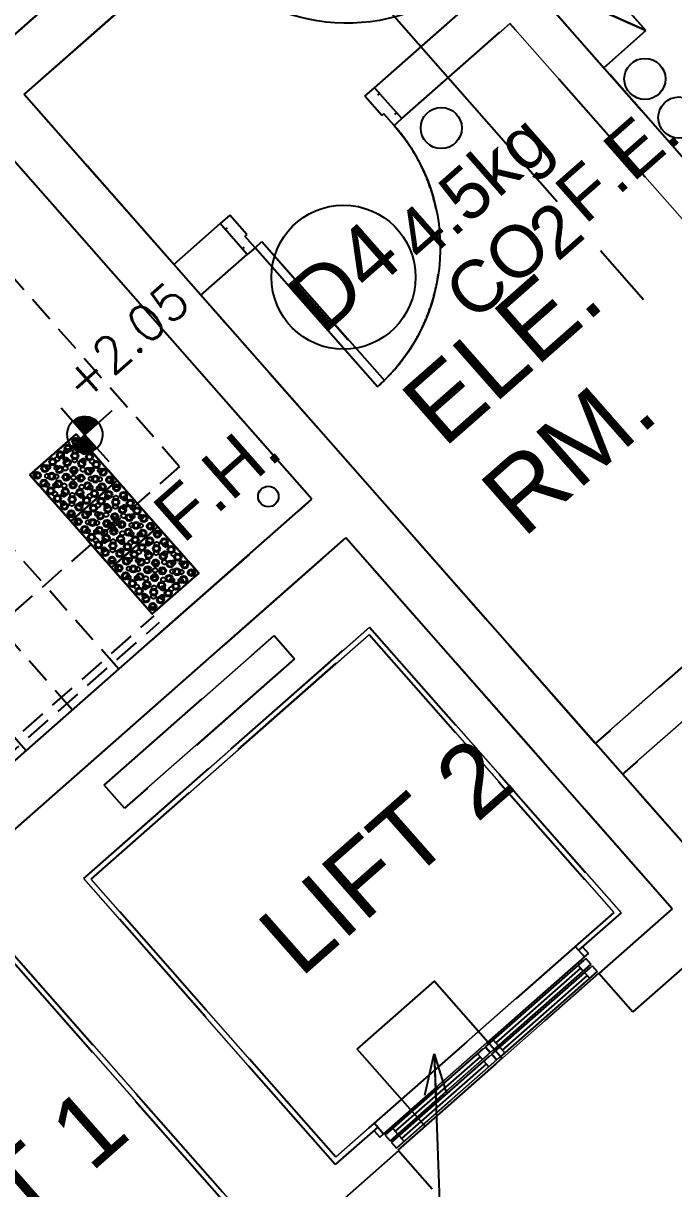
# Model space of a CAD drawing. Header units: millimetres. Extents: x 833946797 to 834440930, y 817746008 to 818399503.
# Drawn here: x 834328128 to 834331288, y 818005238 to 818010900 of the extents above; entities that cross this region are included whole.
import ezdxf

# ---------------------------------------------------------------- set-up
doc = ezdxf.new("R2010")
doc.units = ezdxf.units.MM
doc.header["$LTSCALE"] = 100
for name, pattern in [('Grid Line', [22.224999999999994, 12.7, -3.174999999999999, 3.174999999999999, -3.174999999999999]), ('Hidden', [9.524999999999999, 6.35, -3.175]), ('HIDDENX2', [19.049999999999997, 12.7, -6.35])]:
    doc.linetypes.add(name, pattern=pattern)
for name, color, linetype in [('+C-160', 160, 'Hidden'), ('000-Tactile-l', 8, 'Continuous'), ('3B50A-DLN-ARC-DWG-1002-P00-LB02$0$DLN660', 1, 'Continuous'), ('A-COLS', 3, 'Continuous'), ('DLN020__', 6, 'Continuous'), ('DLN0401_', 7, 'Continuous'), ('DLN0403__Room Name', 7, 'Continuous'), ('DLN060__', 7, 'Continuous'), ('DLN240__', 1, 'Continuous'), ('DLN325__', 7, 'Continuous'), ('DLN580__', 4, 'Continuous'), ('DLN660', 1, 'Continuous'), ('DLN810__', 1, 'Continuous'), ('FITDOOR', 7, 'Continuous'), ('LEVEL', 7, 'Continuous')]:
    doc.layers.add(name, color=color, linetype=linetype)
doc.layers.add('000-helpline', color=30, linetype='Continuous', lineweight=30, plot=False)
for name, color, linetype, lineweight in [('A-DOOR', 6, 'Continuous', 9), ('A-EQPM', 6, 'Continuous', 9), ('A-GENM', 6, 'Continuous', 9), ('A-WALL', 7, 'Continuous', 9)]:
    doc.layers.add(name, color=color, linetype=linetype, lineweight=lineweight)
doc.styles.add('romans', font='romans.shx')
doc.styles.get("Standard").update_dxf_attribs({"font": 'swiss.ttf'})
doc.styles.add('Swis721tBT', font='swissl.ttf')
doc.dimstyles.new('INTDIM350', dxfattribs={"dimtxt": 350, "dimasz": 200, "dimexe": 100, "dimexo": 150, "dimgap": 100, "dimtad": 1, "dimdec": 0, "dimzin": 9, "dimdsep": 46, "dimtxsty": 'Swis721tBT', "dimblk": 'OPEN30', "dimcen": -125, "dimclrd": 256, "dimclre": 256, "dimclrt": 2, "dimaunit": 1, "dimadec": 1, "dimazin": 0, "dimtfac": 0.4444444444444444, "dimtdec": 0, "dimtix": 1, "dimtmove": 2, "dimatfit": 3, "dimldrblk": 'OPEN30', "dimfxl": 0, "dimtolj": 1, "dimlwd": -1, "dimlwe": -1, "dimarcsym": 0})

# ---------------------------------------------------------------- blocks, each defined once
blk = doc.blocks.new('DR1CD')
at = {"layer": 'FITDOOR'}
for p, q in [((0, 1), (45, 1)), ((0, 1), (0, 0)), ((45, 0), (45, 1)), ((0, 0), (45, 0))]:
    blk.add_line(p, q, dxfattribs=at)
blk = doc.blocks.new('DR1CM')
at = {"layer": 'FITDOOR', "color": 6}
blk.add_arc((0, 0), 1, 0, 90, dxfattribs=at)
blk = doc.blocks.new('DLN-Single Door - Opening 2 - 950 x2138 _WH_-1922936-Car Park_B2_F')
at = {"layer": 'A-WALL', "lineweight": 25}
for p, q in [((-500.0000000002328, -99.99999989528442), (-499.9999999995343, 100.0000000001164)), ((499.9999999997672, -99.99999996821862), (500.0000000162981, 100.0000000337022))]:
    blk.add_line(p, q, dxfattribs=at)
at = {"layer": 'FITDOOR'}
for p, q in [((-437.4999999995343, 100.0000000022119), (-499.9999999995343, 100.0000000001164)), ((-499.9999999983702, 62.50000000011642), (-499.9999999995343, 100.0000000001164)), ((-487.9999999983702, 62.50000000040745), (-499.9999999983702, 62.50000000011642)), ((-437.4999999969732, -24.99999999796273), (-437.4999999995343, 100.0000000022119)), ((437.5000000004657, 100.0000000314903), (500.0000000006985, 100.0000000335276)), ((437.5000000030268, -24.99999996868428), (437.5000000004657, 100.0000000314903)), ((488.0000000018626, 62.50000003312016), (500.0000000018626, 62.50000003346941)), ((500.0000000018626, 62.50000003346941), (500.0000000006985, 100.0000000335276)), ((-449.999999995809, -99.99999999976717), (-449.9999999969732, -24.99999999842839)), ((-437.4999999969732, -24.99999999796273), (-449.9999999969732, -24.99999999842839)), ((437.5000000030268, -24.99999996868428), (450.0000000030268, -24.99999996821862)), ((450.000000004191, -99.9999999696156), (450.0000000030268, -24.99999996821862)), ((-499.9999999960419, -100.000000001397), (-499.999999997206, -62.50000000145519)), ((-487.999999997206, -62.50000000098953), (-499.999999997206, -62.50000000145519)), ((-449.999999995809, -99.99999999976717), (-499.9999999960419, -100.000000001397)), ((450.000000004191, -99.9999999696156), (500.000000004191, -99.99999996798579)), ((488.0000000030268, -62.49999996850966), (500.0000000030268, -62.49999996798579)), ((500.000000004191, -99.99999996798579), (500.0000000030268, -62.49999996798579))]:
    blk.add_line(p, q, dxfattribs=at)
at = {"layer": 'DLN325__', "extrusion": (0, 0, -1), "yscale": 899.9999999999994, "zscale": -0.9999999999999993, "rotation": 179.9999999980843}
blk.add_blockref('DR1CD', (449.9999999951106, -100.0000000000582), dxfattribs=at)
at = {"layer": 'DLN325__', "extrusion": (0, 0, -1), "xscale": 899.9999999999986, "yscale": 899.9999999999986, "zscale": -899.9999999999986, "rotation": 179.9999999980843}
blk.add_blockref('DR1CM', (449.9999999951106, -100.0000000000582), dxfattribs=at)
blk = doc.blocks.new('DR1CD-flat-25')
at = {"layer": 'FITDOOR'}
for p, q in [((-900.0000004768372, -1.192092895507812e-07), (-900.0000004768372, 45)), ((-4.76837158203125e-07, 44.99999988079071), (-900.0000004768372, 45)), ((-4.76837158203125e-07, -1.192092895507812e-07), (-4.76837158203125e-07, 44.99999988079071)), ((-900.0000004768372, -1.192092895507812e-07), (-4.76837158203125e-07, -1.192092895507812e-07))]:
    blk.add_line(p, q, dxfattribs=at)
blk = doc.blocks.new('DR1CM-flat-23')
at = {"layer": 'FITDOOR', "color": 6}
blk.add_arc((-4.76837158203125e-07, -1.192092895507812e-07), 899.9999999999987, 90, 180, dxfattribs=at)
blk = doc.blocks.new('DLN-Single Door - Opening 2 - 950 x2138 _WH_-1922936-Car Park_B2_F-flat-23')
at = {"layer": 'A-WALL', "lineweight": 25}
for p, q in [((-100.0000007152557, 499.9999997615814), (99.99999928474426, 499.9999997615814)), ((-100.0000007152557, -500.0000003576279), (99.99999928474426, -500.0000002384186))]:
    blk.add_line(p, q, dxfattribs=at)
at = {"layer": 'FITDOOR'}
for p, q in [((-100.0000007152557, 449.9999997615814), (-100.0000007152557, 499.9999997615814)), ((-100.0000007152557, 499.9999997615814), (-62.50000071525574, 499.9999997615814)), ((-62.50000071525574, 487.9999997615814), (-62.50000071525574, 499.9999997615814)), ((62.49999928474426, 499.9999996423721), (99.99999928474426, 499.9999997615814)), ((62.49999928474426, 487.9999997615814), (62.49999928474426, 499.9999996423721)), ((99.99999928474426, 437.4999997615814), (99.99999928474426, 499.9999997615814)), ((-100.0000007152557, 449.9999997615814), (-25.00000071525574, 449.9999998807907)), ((-25.00000071525574, 437.4999997615814), (-25.00000071525574, 449.9999998807907)), ((-25.00000071525574, 437.4999997615814), (99.99999928474426, 437.4999997615814)), ((-100.0000007152557, -450.0000002384186), (-25.00000071525574, -450.0000002384186)), ((-100.0000007152557, -450.0000002384186), (-100.0000007152557, -500.0000002384186)), ((-25.00000071525574, -437.5000002384186), (99.99999928474426, -437.5000002384186)), ((-25.00000071525574, -437.5000002384186), (-25.00000071525574, -450.0000002384186)), ((99.99999928474426, -437.5000002384186), (99.99999928474426, -500.0000002384186)), ((-100.0000007152557, -500.0000002384186), (-62.50000071525574, -500.0000002384186)), ((-62.50000071525574, -488.0000002384186), (-62.50000071525574, -500.0000002384186)), ((62.49999928474426, -488.0000002384186), (62.49999928474426, -500.0000002384186)), ((62.49999928474426, -500.0000002384186), (99.99999928474426, -500.0000002384186))]:
    blk.add_line(p, q, dxfattribs=at)
at = {"layer": 'A-WALL'}
for name in ['DR1CM-flat-23', 'DR1CD-flat-25']:
    blk.add_blockref(name, (-100.0000002384186, -450.0000001192093), dxfattribs=at)
blk = doc.blocks.new('DLN-Single Door - Opening 5 -  950 x 2025 _WH_-1665005-Car Park_B2_F-flat-23')
at = {"layer": 'A-WALL'}
blk.add_blockref('DLN-Single Door - Opening 2 - 950 x2138 _WH_-1922936-Car Park_B2_F-flat-23', (2.384185791015625e-07, 5.00000011920929), dxfattribs=at)
blk = doc.blocks.new('FSHR-V02')
for p, q in [((0, 0), (600, -272.727272726479)), ((0, 0), (600, 0)), ((0, -272.727272726479), (0, 0)), ((600, 0), (600, -272.727272726479)), ((600, -272.727272726479), (0, -272.727272726479))]:
    blk.add_line(p, q)
blk = doc.blocks.new('*X5')
at = {"color": 0}
for p, q in [((45955.88296590155, 42700), (46155.82083605308, 42700)), ((45956.13663634944, 42693.75), (46155.82083605308, 42693.75)), ((45956.58659627086, 42687.5), (46155.82083605308, 42687.5)), ((45957.23417992554, 42681.25), (46155.82083605308, 42681.25)), ((45958.08132891748, 42675), (46155.82083605308, 42675)), ((45959.13062182577, 42668.75), (46155.82083605308, 42668.75)), ((45960.38531455532, 42662.5), (46155.82083605308, 42662.5)), ((45961.84939291411, 42656.25), (46155.82083605308, 42656.25)), ((45963.52763949186, 42650), (46155.82083605308, 42650)), ((45965.42571759076, 42643.75), (46155.82083605308, 42643.75)), ((45967.55027588873, 42637.5), (46155.82083605308, 42637.5)), ((45969.90907871936, 42631.25), (46155.82083605308, 42631.25)), ((45972.51116853599, 42625), (46155.82083605308, 42625)), ((45975.3670694097, 42618.75), (46155.82083605308, 42618.75)), ((45978.48904368043, 42612.5), (46155.82083605308, 42612.5)), ((45981.89141854007, 42606.25), (46155.82083605308, 42606.25)), ((45985.59100621493, 42600), (46155.82083605308, 42600)), ((45989.60765168721, 42593.75), (46155.82083605308, 42593.75)), ((45993.96495773042, 42587.5), (46155.82083605308, 42587.5)), ((45998.69126201334, 42581.25), (46155.82083605308, 42581.25)), ((46003.82098168398, 42575), (46155.82083605308, 42575)), ((46009.39650945896, 42568.75), (46155.82083605308, 42568.75)), ((46015.47096569654, 42562.5), (46155.82083605308, 42562.5)), ((46022.11233295992, 42556.25), (46155.82083605308, 42556.25)), ((46029.4099326874, 42550), (46155.82083605308, 42550)), ((46037.48510949494, 42543.75), (46155.82083605308, 42543.75)), ((46046.51005492607, 42537.5), (46155.82083605308, 42537.5)), ((46056.74397416842, 42531.25), (46155.82083605308, 42531.25)), ((46068.61144864996, 42525), (46155.82083605308, 42525)), ((46082.90578313846, 42518.75), (46155.82083605308, 42518.75)), ((46101.51054575652, 42512.5), (46155.82083605308, 42512.5)), ((46133.36008534408, 42506.25), (46155.82083605308, 42506.25))]:
    blk.add_line(p, q, dxfattribs=at)
blk = doc.blocks.new('*X4')
at = {"color": 0}
for p, q in [((46155.82083605308, 42900), (46200.19499327346, 42900)), ((46155.82083605308, 42893.75), (46221.90936394812, 42893.75)), ((46155.82083605308, 42887.5), (46237.60222886274, 42887.5)), ((46155.82083605308, 42881.25), (46250.32254979523, 42881.25)), ((46155.82083605308, 42875), (46261.15281880532, 42875)), ((46155.82083605308, 42868.75), (46270.62917321041, 42868.75)), ((46155.82083605308, 42862.5), (46279.06432258031, 42862.5)), ((46155.82083605308, 42856.25), (46286.65980066876, 42856.25)), ((46155.82083605308, 42850), (46293.55459136389, 42850)), ((46155.82083605308, 42843.75), (46299.84935768103, 42843.75)), ((46155.82083605308, 42837.5), (46305.6197603913, 42837.5)), ((46155.82083605308, 42831.25), (46310.92433512129, 42831.25)), ((46155.82083605308, 42825), (46315.8094235008, 42825)), ((46155.82083605308, 42818.75), (46320.31240362975, 42818.75)), ((46155.82083605308, 42812.5), (46324.46388658926, 42812.5)), ((46155.82083605308, 42806.25), (46328.28925688629, 42806.25)), ((46155.82083605308, 42800), (46331.80978137356, 42800)), ((46155.82083605308, 42793.75), (46335.04342549239, 42793.75)), ((46155.82083605308, 42787.5), (46338.0054656343, 42787.5)), ((46155.82083605308, 42781.25), (46340.70895613168, 42781.25)), ((46155.82083605308, 42775), (46343.16509039923, 42775)), ((46155.82083605308, 42768.75), (46345.38348355208, 42768.75)), ((46155.82083605308, 42762.5), (46347.37239573649, 42762.5)), ((46155.82083605308, 42756.25), (46349.13890998229, 42756.25)), ((46155.82083605308, 42750), (46350.68907460933, 42750)), ((46155.82083605308, 42743.75), (46352.02801759425, 42743.75)), ((46155.82083605308, 42737.5), (46353.16003838917, 42737.5)), ((46155.82083605308, 42731.25), (46354.08868132608, 42731.25)), ((46155.82083605308, 42725), (46354.81679369925, 42725)), ((46155.82083605308, 42718.75), (46355.34657085896, 42718.75)), ((46155.82083605308, 42712.5), (46355.67959002734, 42712.5)), ((46155.82083605308, 42706.25), (46355.81683408978, 42706.25))]:
    blk.add_line(p, q, dxfattribs=at)
blk = doc.blocks.new('ELFIN')
at = {"layer": 'LEVEL'}
for p, q in [((0, 0.5), (0, 0)), ((0, 0), (-0.5, 0)), ((0, 0), (0, -0.5)), ((0.5, 0), (0, 0))]:
    blk.add_line(p, q, dxfattribs=at)
for start, end in [(90, 180), (0, 90), (180, 270), (270, 0)]:
    blk.add_arc((0, 0), 0.25, start, end, dxfattribs=at)
at = {"layer": 'LEVEL', "xscale": 0.00125, "yscale": 0.00125, "zscale": 0.00125}
for name in ['*X4', '*X5']:
    blk.add_blockref(name, (-57.69477604507119, -53.38123098095821), dxfattribs=at)
at = {"layer": 'LEVEL', "style": 'romans'}
blk.add_attdef('ELFIN', (0.2542374787153676, 0.3469263632723596), '', height=0.5, dxfattribs=at)
blk = doc.blocks.new('A$C456E18C3')
at = {"layer": 'A-EQPM'}
for p, q in [((11.78940916061401, -649.999990940094, -0.002433354754069278), (11.7894150018692, 650.000009059906, -0.002433354754069278)), ((58.78940939903259, -649.9999914169312, -0.002433354754069278), (58.78941476345062, 650.000009059906, -0.002433354754069278)), ((30.2894127368927, 51.00000524520874, -0.07028772469116411), (30.28941452503204, 600.000009059906, -0.002433354754069278)), ((77.28941297531128, 51.00000476837158, -0.07028772469116411), (77.2894150018692, 600.0000085830688, -0.002433354754069278))]:
    blk.add_line(p, q, dxfattribs=at)
at = {"layer": 'A-GENM'}
for p, q in [((148.7894151210785, 650.0000083446503, -0.002433354754069278), (148.7894169092178, 925.0000047683716, -0.07028772469116411)), ((148.7894169092178, 925.0000047683716, -0.07028772469116411), (1998.789417266846, 924.999995470047, -0.07028772469116411)), ((1998.789417266846, 924.999995470047, -0.07028772469116411), (1998.789407730103, -925.000004529953, -0.07028772469116411)), ((173.7894077301025, -899.999995470047, -0.07028772469116411), (173.7894172668457, 900.0000047683716, -0.07028772469116411)), ((173.7894172668457, 900.0000047683716, -0.07028772469116411), (1973.789417266846, 899.9999957084656, -0.07028772469116411)), ((1973.789417266846, 899.9999957084656, -0.07028772469116411), (1973.78940820694, -900.0000042915344, -0.07028772469116411)), ((1998.789416313171, 749.999995470047, -0.07028772469116411), (1998.789408445358, -750.000004529953, -0.07028772469116411)), ((48.78941524028778, 650.000009059906, -0.002433354754069278), (11.7894150018692, 650.000009059906, -0.002433354754069278)), ((48.78941524028778, 650.000009059906, -0.002433354754069278), (48.78941202163696, 1.00000524520874, -0.07028772469116411)), ((95.78941476345062, 650.000009059906, -0.002433354754069278), (58.78941476345062, 650.000009059906, -0.002433354754069278)), ((95.78941452503204, 650.0000085830688, -0.002433354754069278), (95.78941142559052, 1.00000524520874, -0.07028772469116411)), ((105.7894150018692, 675.0000083446503, -0.002433354754069278), (105.7894146442413, 650.0000088214874, -0.002433354754069278)), ((173.7894154787064, 650.0000081062317, -0.002433354754069278), (105.7894146442413, 650.0000088214874, -0.002433354754069278)), ((105.7894093990326, -649.9999914169312, -0.002433354754069278), (105.7894101142883, 650.0000085830688, -0.002433354754069278)), ((148.7894153594971, 675.0000083446503, -0.002433354754069278), (105.7894150018692, 675.0000083446503, -0.002433354754069278)), ((48.78941476345062, 600.000009059906, -0.002433354754069278), (11.78941476345062, 600.000009059906, -0.002433354754069278)), ((95.78941524028778, 600.0000085830688, -0.002433354754069278), (58.78941535949707, 600.000009059906, -0.002433354754069278)), ((48.78941249847412, 51.00000524520874, -0.07028772469116411), (11.7894127368927, 51.00000524520874, -0.07028772469116411)), ((48.78941202163696, 1.00000524520874, -0.07028772469116411), (11.78941226005554, 1.000005483627319, -0.07028772469116411)), ((95.78941261768341, 51.00000476837158, -0.07028772469116411), (58.7894127368927, 51.00000524520874, -0.07028772469116411)), ((95.78941142559052, 1.00000524520874, -0.07028772469116411), (58.78941226005554, 1.00000524520874, -0.07028772469116411)), ((48.78941226005554, -0.9999949932098389, -0.07028772469116411), (11.78941226005554, -0.9999945163726807, -0.07028772469116411)), ((48.78941178321838, -50.99999475479126, -0.07028772469116411), (11.78941178321838, -50.9999942779541, -0.07028772469116411)), ((30.28941011428833, -599.999990940094, -0.002433354754069278), (30.28941071033478, -50.99999475479126, -0.07028772469116411)), ((48.78941226005554, -0.9999949932098389, -0.07028772469116411), (48.78940963745117, -649.999990940094, -0.002433354754069278)), ((95.78941226005554, -0.9999947547912598, -0.07028772469116411), (58.78941226005554, -0.9999947547912598, -0.07028772469116411)), ((95.78941178321838, -50.99999523162842, -0.07028772469116411), (58.78941178321838, -50.99999475479126, -0.07028772469116411)), ((77.28941059112549, -599.999990940094, -0.002433354754069278), (77.28941106796265, -50.99999523162842, -0.07028772469116411)), ((95.78941226005554, -0.9999947547912598, -0.07028772469116411), (95.78940904140472, -649.9999911785126, -0.002433354754069278)), ((48.78941011428833, -599.999990940094, -0.002433354754069278), (11.78940987586975, -599.9999907016754, -0.002433354754069278)), ((95.78940987586975, -599.9999911785126, -0.002433354754069278), (58.78940975666046, -599.9999911785126, -0.002433354754069278)), ((48.78940963745117, -649.999990940094, -0.002433354754069278), (11.78940916061401, -649.999990940094, -0.002433354754069278)), ((95.78940916061401, -649.999990940094, -0.002433354754069278), (58.78940963745117, -649.999990940094, -0.002433354754069278)), ((173.7894096374512, -649.9999916553497, -0.002433354754069278), (105.7894093990326, -649.9999911785126, -0.002433354754069278)), ((105.7894093990326, -649.9999911785126, -0.002433354754069278), (105.7894096374512, -674.9999914169312, -0.002433354754069278)), ((148.7894095182419, -674.9999916553497, -0.002433354754069278), (105.7894096374512, -674.9999914169312, -0.002433354754069278)), ((148.7894077301025, -924.9999952316284, -0.07028772469116411), (148.7894093990326, -649.9999916553497, -0.002433354754069278)), ((1973.78940820694, -900.0000042915344, -0.07028772469116411), (173.7894077301025, -899.999995470047, -0.07028772469116411)), ((1998.789407730103, -925.000004529953, -0.07028772469116411), (148.7894077301025, -924.9999952316284, -0.07028772469116411))]:
    blk.add_line(p, q, dxfattribs=at)
blk.add_lwpolyline([(2124.394705057144, 550), (2274.394704818726, 549.9999997615814), (2274.394704818726, -550.0000002384186), (2124.394705176353, -550)], close=True, dxfattribs=at)
at = {"layer": 'A-WALL', "color": 1}
blk.add_line((-5.960464477539062e-07, 650.0000035762787, -0.002433354754069278), (4.76837158203125e-07, -649.9999961853027, -0.002433354754069278), dxfattribs=at)
blk = doc.blocks.new('3B50A-DLN-ARC-DWG-1002-P00-LB02$0$DLN_Parking - Parking - 2500 x 5000 _WL_-V2-Car Park_B2_F')
at = {"layer": '3B50A-DLN-ARC-DWG-1002-P00-LB02$0$DLN660'}
for p, q in [((2500, 0), (0, 0)), ((0, 0), (0, -5000)), ((2500.000000000001, -5000.000000000002), (2500, 0)), ((0, -5000), (2500.000000000001, -5000.000000000002))]:
    blk.add_line(p, q, dxfattribs=at)
blk = doc.blocks.new('_Open30')
at = {"color": 0, "linetype": 'ByBlock', "lineweight": -2}
for p, q in [((-1, 0.26794919), (0, 0)), ((0, 0), (-1, -0.26794919)), ((0, 0), (-1, 0))]:
    blk.add_line(p, q, dxfattribs=at)
blk = doc.blocks.new('hazard warning tactile')
at = {"layer": '000-helpline', "ltscale": 0.015}
blk.add_lwpolyline([(-3.576278686523438e-07, -3.576278686523438e-07), (225.2042717933655, 198.199484705925), (423.4037568569183, -27.00478756427765), (198.1994845867157, -225.2042725086212)], close=True, dxfattribs=at)
at = {"layer": '000-Tactile-l', "ltscale": 0.015}
for centre, radius in [((222.9538729190826, 162.9158382415771), 17.5), ((222.9538729190826, 162.9158382415771), 12.5), ((147.8857822418213, 96.84934318065643), 17.5), ((185.419827580452, 129.8825906515121), 17.5), ((185.419827580452, 129.8825906515121), 12.5), ((255.9871203899384, 125.3817927837372), 17.5), ((255.9871203899384, 125.3817927837372), 12.5), ((110.3517367839813, 63.81609570980072), 17.5), ((110.3517367839813, 63.81609570980072), 12.5), ((147.8857822418213, 96.84934318065643), 12.5), ((180.9190295934677, 59.31529796123505), 17.5), ((180.9190295934677, 59.31529796123505), 12.5), ((218.4530750513077, 92.34854531288147), 17.5), ((218.4530750513077, 92.34854531288147), 12.5), ((251.4863225221634, 54.81449997425079), 17.5), ((251.4863225221634, 54.81449997425079), 12.5), ((289.0203678607941, 87.8477474451065), 17.5), ((289.0203678607941, 87.8477474451065), 12.5), ((322.0536153316498, 50.31370210647583), 17.5), ((322.0536153316498, 50.31370210647583), 12.5), ((35.28364610671997, -2.250399112701416), 17.5), ((35.28364610671997, -2.250399112701416), 12.5), ((72.81769144535065, 30.78284823894501), 17.5), ((72.81769144535065, 30.78284823894501), 12.5), ((105.8509389162064, -6.751197099685669), 17.5), ((105.8509389162064, -6.751197099685669), 12.5), ((143.3849843740463, 26.28205037117004), 17.5), ((143.3849843740463, 26.28205037117004), 12.5), ((176.418231844902, -11.25199496746063), 17.5), ((176.418231844902, -11.25199496746063), 12.5), ((213.9522770643234, 21.78125250339508), 17.5), ((213.9522770643234, 21.78125250339508), 12.5), ((246.9855246543884, -15.75279295444489), 17.5), ((284.5195699930191, 17.28045451641083), 17.5), ((284.5195699930191, 17.28045451641083), 12.5), ((355.0868628025055, 12.77965676784515), 17.5), ((355.0868628025055, 12.77965676784515), 12.5), ((68.31689357757568, -39.78444457054138), 17.5), ((68.31689357757568, -39.78444457054138), 12.5), ((138.8841863870621, -44.28524243831635), 17.5), ((138.8841863870621, -44.28524243831635), 12.5), ((209.4514793157578, -48.78604030609131), 17.5), ((209.4514793157578, -48.78604030609131), 12.5), ((246.9855246543884, -15.75279295444489), 12.5), ((280.0187721252441, -53.28683817386627), 17.5), ((280.0187721252441, -53.28683817386627), 12.5), ((317.5528174638748, -20.25359070301056), 17.5), ((317.5528174638748, -20.25359070301056), 12.5), ((350.5860649347305, -57.78763616085052), 17.5), ((350.5860649347305, -57.78763616085052), 12.5), ((388.1201102733612, -24.75438868999481), 17.5), ((388.1201102733612, -24.75438868999481), 12.5), ((101.3501411676407, -77.31849002838135), 17.5), ((101.3501411676407, -77.31849002838135), 12.5), ((134.3833885192871, -114.8525352478027), 17.5), ((134.3833885192871, -114.8525352478027), 12.5), ((171.9174338579178, -81.81928777694702), 17.5), ((171.9174338579178, -81.81928777694702), 12.5), ((204.9506814479828, -119.353333234787), 17.5), ((204.9506814479828, -119.353333234787), 12.5), ((242.4847266674042, -86.32008576393127), 17.5), ((242.4847266674042, -86.32008576393127), 12.5), ((275.5179741382599, -123.854131102562), 17.5), ((275.5179741382599, -123.854131102562), 12.5), ((313.0520195960999, -90.82088363170624), 17.5), ((313.0520195960999, -90.82088363170624), 12.5), ((167.4166359901428, -152.3865807056427), 17.5), ((167.4166359901428, -152.3865807056427), 12.5), ((237.9839289188385, -156.8873784542084), 17.5), ((237.9839289188385, -156.8873784542084), 12.5), ((200.4498834609985, -189.9206259250641), 17.5), ((200.4498834609985, -189.9206259250641), 12.5)]:
    blk.add_circle(centre, radius, dxfattribs=at)
blk = doc.blocks.new('A$C029C5A43')
at = {"layer": '+C-160', "linetype": 'Hidden'}
for p, q in [((77670.96153402328, 72265.69955694675), (77670.96154475212, 63564.56016016006)), ((69470.96154260635, 72015.69955599308), (76470.96154165268, 72015.69955456257))]:
    blk.add_line(p, q, dxfattribs=at)
at = {"layer": '+C-160'}
for p, q in [((69470.96154260635, 72015.29972553253, -0.07028772469116419), (76470.96154117584, 72015.29972541332, -0.0702877246911642)), ((69470.96154260635, 72015.29972553253, -0.07028772469116416), (76470.96154117584, 72015.29972541332, -0.07028772469116418)), ((69470.96154046059, 72015.29970276356, -0.07028772469116415), (76470.961540699, 72015.29968905449, -0.07028772469116416)), ((75220.95547962189, 69365.44089007378, -0.07048453900992861), (75220.9504609108, 71765.30623650551, 0.004151673901105768)), ((75470.96154499054, 66465.31369566917, -0.1606789951702058), (75470.95046114922, 71765.30675888062, 0.004151673901105768)), ((75470.9581682682, 71765.29972565174, -0.0702877246911642), (76470.96154284477, 71765.29972529411, -0.0702877246911642)), ((75470.95816779137, 71765.29972553253, -0.07028772469116418), (76470.96154379845, 71765.29972529411, -0.07028772469116418)), ((75470.95816993713, 70665.702947855, -0.1219842526843572), (75470.95816850662, 71765.29972600937, -0.01387676780256469)), ((77670.96152424812, 66465.31370270252, -0.04701049315474397), (77670.96152687073, 70778.19955193996, -0.07886630641733475)), ((75470.95817041397, 70665.70294761658, -0.1219842526843572), (75770.95812177658, 70665.70294773579, 0.0496526162605732)), ((75833.45812106133, 70665.69954359531, 0.04965261616855061), (75770.95812106133, 70665.69954359531, 0.04965261616855061)), ((75770.95812106133, 70628.19954359531, 0.04965261616855061), (75770.95812106133, 70665.69954359531, 0.04965261616855061)), ((75782.95812106133, 70628.19954359531, 0.04965261616855061), (75770.95812106133, 70628.19954359531, 0.04965261616855061)), ((75833.4581208229, 70540.69954359531, 0.04965261616855061), (75833.45812106133, 70665.69954359531, 0.04965261616855061)), ((76708.45812106133, 70665.69954311848, 0.04965261616855061), (76770.95812106133, 70665.69954311848, 0.04965261616855061)), ((76708.4581208229, 70540.69954311848, 0.04965261616855061), (76708.45812106133, 70665.69954311848, 0.04965261616855061)), ((76758.95812106133, 70628.19954299927, 0.04965261616855061), (76770.9581208229, 70628.19954299927, 0.04965261616855061)), ((76770.95812153816, 70665.69954299927, 0.04965261616855061), (77470.96152830124, 70665.69955182076, -0.09973146043129884)), ((76770.9581208229, 70628.19954299927, 0.04965261616855061), (76770.95812106133, 70665.69954311848, 0.04965261616855061)), ((75770.9581208229, 70465.69954359531, 0.04965261616855061), (75770.95812106133, 70503.19954359531, 0.04965261616855061)), ((75782.9581208229, 70503.19954371452, 0.04965261616855061), (75770.95812106133, 70503.19954359531, 0.04965261616855061)), ((75820.9581208229, 70465.69954359531, 0.04965261616855061), (75820.9581208229, 70540.69954359531, 0.04965261616855061)), ((75833.4581208229, 70540.69954359531, 0.04965261616855061), (75820.9581208229, 70540.69954359531, 0.04965261616855061)), ((76708.4581208229, 70540.69954311848, 0.04965261616855061), (76720.95812129974, 70540.69954299927, 0.04965261616855061)), ((76720.9581208229, 70465.69954311848, 0.04965261616855061), (76720.95812129974, 70540.69954299927, 0.04965261616855061)), ((76758.9581208229, 70503.19954311848, 0.04965261616855061), (76770.9581208229, 70503.19954299927, 0.04965261616855061)), ((76770.9581208229, 70465.69954299927, 0.04965261616855061), (76770.9581208229, 70503.19954299927, 0.04965261616855061)), ((75470.95557308197, 70465.69954097271, -0.1732657993636371), (75770.95812129974, 70465.69953918457, 0.04965261614415788)), ((75820.9581208229, 70465.69954359531, 0.04965261616855061), (75770.9581208229, 70465.69954359531, 0.04965261616855061)), ((75820.9581208229, 70465.69954359531, 0.04965261616855061), (75865.9581208229, 70465.69954359531, 0.04965261616855061)), ((75820.95812058449, 69565.69954359531, 0.04965261616855061), (75820.9581208229, 70465.69954359531, 0.04965261616855061)), ((75865.9581208229, 70465.69954359531, 0.04965261616855061), (75865.9581208229, 69565.69954359531, 0.04965261616855061)), ((76720.9581208229, 70465.69954311848, 0.04965261616855061), (76770.9581208229, 70465.69954299927, 0.04965261616855061)), ((76770.95812177658, 70465.69954276085, 0.04965261611505405), (77470.96153020859, 70465.69954240322, -0.05496599201382371)), ((77470.96153116226, 67565.31370127201, -0.04299573970100867), (77470.96153092384, 70465.69954228401, -0.07125870414119259)), ((75820.95812058449, 69565.69954359531, 0.04965261616855061), (75865.9581208229, 69565.69954359531, 0.04965261616855061)), ((70370.96458387375, 69365.31118071079, -0.1455232029547915), (75220.95548009872, 69365.44089019299, -0.07048453926108783)), ((70620.96154379845, 69115.29968726635, -0.04657492571610912), (75220.95532035828, 69115.29968774319, -0.0361329970962677)), ((75220.9615392685, 66715.69955325127), (75220.95600318909, 69115.29968810081, -0.07826397215498955)), ((75470.96389532089, 66615.31392240524, -0.06578393375477203), (75470.95767211914, 69115.29990971088, -0.04940671383863642)), ((73545.96154356003, 68839.70384442806, 0.002433354870484544), (73545.96154403687, 68989.70384418964, 0.002433354870484544)), ((73545.96154403687, 68989.70384418964, 0.002433354870484544), (74645.96154379845, 68989.70384395123, 0.002433354870484544)), ((74645.96154379845, 68989.70384395123, 0.002433354870484544), (74645.96154356003, 68839.70384418964, 0.002433354870484544)), ((74645.96154356003, 68839.70384418964, 0.002433354870484544), (73545.96154356003, 68839.70384442806, 0.002433354870484544)), ((72645.95850515366, 68689.09854769707, -0.06785436982067956), (72645.95849561691, 66889.09854722023, -0.06785436982067956)), ((72670.9585056305, 68714.09854722023, -0.06785436982067956), (72670.95849561691, 66864.09854733944, -0.06785436982067956)), ((73170.9615380764, 66864.09855639935, -0.06785436982067956), (73170.96154808998, 68714.09855687618, -0.06785436982067956)), ((73170.96154808998, 68714.09855687618, -0.06785436982067956), (75020.96154785156, 68714.0985467434, -0.06785436982067956)), ((73195.96153831482, 66889.09855675697, -0.06785436982067956), (73195.96154785156, 68689.09855675697, -0.06785436982067956)), ((73195.96154785156, 68689.09855675697, -0.06785436982067956), (74995.96154785156, 68689.09854722023, -0.06785436982067956)), ((73345.96154785156, 68714.09855568409, -0.06785436982067956), (74845.96154785156, 68714.09854733944, -0.06785436982067956)), ((74995.96154785156, 68689.09854722023, -0.06785436982067956), (74995.96153831482, 66889.09854662418, -0.06785436982067956)), ((75020.96154785156, 68714.0985467434, -0.06785436982067956), (75020.96153831482, 66864.0985467434, -0.06785436982067956)), ((77470.96153116226, 67565.31370127201, -0.04368795725164492), (75470.96154379845, 67565.31370127201, -0.04299573987373156)), ((77470.9615316391, 67365.31370127201, -0.04303738991438882), (75470.96154332161, 67365.31370162964, -0.04299573987373156)), ((73620.96153616905, 67215.29969644547), (74120.96153640747, 67215.29969620705)), ((73620.96153688431, 66715.29969668388), (73620.96153616905, 67215.29969644547)), ((74120.96153640747, 67215.29969620705), (74120.96153640747, 66715.29969620705)), ((74995.96153831482, 66889.09854662418, -0.06785436982067956), (73195.96153831482, 66889.09855675697, -0.06785436982067956)), ((73445.96153497696, 66889.09855484962), (73445.96153402328, 66821.09855401516)), ((74745.96153450012, 66889.09854865074), (74745.96153402328, 66821.09854841232)), ((73445.96153450012, 66864.098554492), (73170.9615380764, 66864.09855639935, -0.06785436982067956)), ((73420.96153450012, 66864.09855484962), (73420.96153450012, 66821.098554492)), ((73420.96153450012, 66821.098554492), (73445.96153402328, 66821.09855401516)), ((74745.96153450012, 66821.09854841232), (73445.96153450012, 66821.09854960442)), ((75020.96153831482, 66864.0985467434, -0.06785436982067956), (74745.96153450012, 66864.09854841232)), ((74745.96153402328, 66821.09854841232), (74770.96153450012, 66821.09854865074)), ((74770.96153450012, 66864.09854853153), (74770.96153450012, 66821.09854865074)), ((73445.9615342617, 66811.09855401516), (74094.96153783798, 66811.0985506773, -0.06785436982067956)), ((73445.96153378487, 66811.09855413437), (73445.96153402328, 66774.09855413437)), ((74745.96153450012, 66774.09854841232), (73445.96153402328, 66774.09855413437)), ((73445.96153378487, 66764.0985546112), (73445.96153402328, 66727.098554492)), ((73445.96153378487, 66764.0985546112), (74094.96153783798, 66764.09855127335, -0.06785436982067956)), ((73495.9615342617, 66811.09855473042), (73495.96153378487, 66774.09855473042)), ((74044.96153831482, 66792.59855210781, -0.06785436982067956), (73495.9615342617, 66792.59855437279)), ((73495.96153378487, 66764.09855413437), (73495.96153378487, 66727.09855413437)), ((74044.96153831482, 66811.09855186939, -0.06785436982067956), (74044.96153759956, 66774.0985519886, -0.06785436982067956)), ((74044.96153759956, 66764.09855175018, -0.06785436982067956), (74044.96153759956, 66727.09855186939, -0.06785436982067956)), ((74094.96153783798, 66811.0985506773, -0.06785436982067956), (74094.96153759956, 66774.09855151176, -0.06785436982067956)), ((74094.96153783798, 66764.09855127335, -0.06785436982067956), (74094.96153736115, 66727.09855151176, -0.06785436982067956)), ((74096.96153759956, 66811.09855151176, -0.06785436982067956), (74096.96153783798, 66774.09855151176, -0.06785436982067956)), ((74096.96153759956, 66811.09855151176, -0.06785436982067956), (74745.96153402328, 66811.0985481739)), ((74096.96153783798, 66764.09855139256, -0.06785436982067956), (74096.96153736115, 66727.09855151176, -0.06785436982067956)), ((74096.96153783798, 66764.09855139256, -0.06785436982067956), (74745.96153378487, 66764.09854865074)), ((74146.9615380764, 66811.09855103493, -0.06785436982067956), (74146.96153759956, 66774.09855103493, -0.06785436982067956)), ((74695.96153402328, 66792.59854972363), (74146.96153831482, 66792.59855043888, -0.06785436982067956)), ((74146.96153759956, 66764.09855103493, -0.06785436982067956), (74146.96153712273, 66727.09855103493, -0.06785436982067956)), ((74695.96153402328, 66811.09854888916), (74695.96153402328, 66774.09854888916)), ((74695.96153402328, 66764.09854912758), (74695.96153354645, 66727.09854900837)), ((74745.96153378487, 66811.0985481739), (74745.96153378487, 66774.09854876995)), ((74745.96153378487, 66764.09854865074), (74745.96153402328, 66727.0985481739)), ((73445.96154427528, 66711.10310840607, -0.01033760645465855), (72395.95850133896, 66711.1031062603, -0.02691838066864395)), ((74745.96153402328, 66727.0985481739), (73445.96153402328, 66727.098554492)), ((73445.96154236794, 66715.31369888783, -0.04349915450029362), (73445.96154379845, 66465.31369400024, -0.09220958548076173)), ((73445.9615392685, 66715.30913877487), (74745.9615392685, 66715.30913949013)), ((74044.96153783798, 66745.5985519886, -0.06785436982067956), (73495.96153402328, 66745.59855401516)), ((74120.96153640747, 66715.29969620705), (73620.96153688431, 66715.29969668388)), ((74695.96153378487, 66745.59854912758), (74146.96153759956, 66745.59854984283, -0.06785436982067956)), ((74745.96002101898, 66715.30913925171, -0.0135242124107413), (74745.96306562424, 66465.3136947155, -0.1221845268718221)), ((75220.9615573883, 66714.94722008705, 1.149621064716611e-05), (74745.96155643463, 66714.90928375721)), ((75470.96154475212, 66465.36464357376, -0.1606774106752029), (74745.96306562424, 66465.3136947155, -0.1221845268912892))]:
    blk.add_line(p, q, dxfattribs=at)
at = {"layer": '+C-160', "lineweight": 25}
for p, q in [((75770.9581208229, 70465.69954359531, 0.04965261616855061), (75770.95812106133, 70665.69954359531, 0.04965261616855061)), ((76770.9581208229, 70465.69954299927, 0.04965261616855061), (76770.95812106133, 70665.69954311848, 0.04965261616855061))]:
    blk.add_line(p, q, dxfattribs=at)
at = {"layer": '+C-160', "linetype": 'Hidden', "ltscale": 0.1}
for p, q in [((74570.96458864212, 70359.67671048641, -0.1750266572489636), (74270.96458816528, 70359.67670989037, -0.1750266572489636)), ((74270.96458816528, 70359.67670989037, -0.1750266572489636), (74270.96458864212, 70059.67670953274, -0.1750266572489636)), ((74570.96458864212, 70059.67671048641, -0.1750266572489636), (74570.96458864212, 70359.67671048641, -0.1750266572489636)), ((74270.96458864212, 70059.67670953274, -0.1750266572489636), (74570.96458864212, 70059.67671048641, -0.1750266572489636)), ((74570.96458864212, 70059.67671048641, -0.1750266572489636), (74270.96458864212, 70059.67670989037, -0.1750266572489636)), ((74270.96458864212, 70059.67670989037, -0.1750266572489636), (74270.9645895958, 69759.67670977116, -0.1750266572489636)), ((74570.96458911896, 69759.6767103672, -0.1750266572489636), (74570.96458864212, 70059.67671048641, -0.1750266572489636)), ((74270.9645895958, 69759.67670977116, -0.1750266572489636), (74570.96458911896, 69759.6767103672, -0.1750266572489636)), ((74570.96458911896, 69759.6767103672, -0.1750266572489636), (74270.96458911896, 69759.67671000957, -0.1750266572489636)), ((74270.96458911896, 69759.67671000957, -0.1750266572489636), (74270.96458935738, 69459.67670977116, -0.1750266572489636)), ((74570.9645895958, 69459.67671060562, -0.1750266572489636), (74570.96458911896, 69759.6767103672, -0.1750266572489636)), ((74270.96458935738, 69459.67670977116, -0.1750266572489636), (74570.9645895958, 69459.67671060562, -0.1750266572489636))]:
    blk.add_line(p, q, dxfattribs=at)
at = {"layer": '+C-160'}
for centre in [(74300.96458864212, 70329.67670989037, -0.1750266572489636), (74360.96458816528, 70329.67671000957, -0.1750266572489636), (74420.96458816528, 70329.6767103672, -0.1750266572489636), (74480.9645884037, 70329.67671000957, -0.1750266572489636), (74540.96458864212, 70329.67671048641, -0.1750266572489636), (74300.96458864212, 70269.676710248, -0.1750266572489636), (74330.96458864212, 70299.67670989037, -0.1750266572489636), (74360.96458864212, 70269.67671000957, -0.1750266572489636), (74390.9645884037, 70299.67670989037, -0.1750266572489636), (74420.96458816528, 70269.676710248, -0.1750266572489636), (74450.96458816528, 70299.67670989037, -0.1750266572489636), (74480.9645884037, 70269.67671012878, -0.1750266572489636), (74510.96458864212, 70299.67671000957, -0.1750266572489636), (74540.96458864212, 70269.6767103672, -0.1750266572489636), (74300.96458864212, 70209.67670977116, -0.1750266572489636), (74330.96458816528, 70239.67671000957, -0.1750266572489636), (74360.9645884037, 70209.67671000957, -0.1750266572489636), (74390.96458864212, 70239.67670977116, -0.1750266572489636), (74420.96458792686, 70209.67671012878, -0.1750266572489636), (74450.96458864212, 70239.67671000957, -0.1750266572489636), (74480.96458864212, 70209.676710248, -0.1750266572489636), (74510.96458816528, 70239.676710248, -0.1750266572489636), (74540.96458864212, 70209.67671012878, -0.1750266572489636), (74300.96458864212, 70149.67670989037, -0.1750266572489636), (74330.96458864212, 70179.67670989037, -0.1750266572489636), (74360.96458864212, 70149.67671000957, -0.1750266572489636), (74390.96458864212, 70179.67670977116, -0.1750266572489636), (74420.96458911896, 70149.676710248, -0.1750266572489636), (74450.96458864212, 70179.67671000957, -0.1750266572489636), (74480.96458816528, 70149.6767103672, -0.1750266572489636), (74510.96458864212, 70179.6767103672, -0.1750266572489636), (74540.9645884037, 70149.67671012878, -0.1750266572489636), (74330.96458864212, 70119.67670977116, -0.1750266572489636), (74390.96458864212, 70119.67671012878, -0.1750266572489636), (74450.9645884037, 70119.67671012878, -0.1750266572489636), (74510.96458864212, 70119.6767103672, -0.1750266572489636), (74300.96458864212, 70089.67671000957, -0.1750266572489636), (74360.9645884037, 70089.67670989037, -0.1750266572489636), (74420.96458864212, 70089.67671012878, -0.1750266572489636), (74480.96458864212, 70089.676710248, -0.1750266572489636), (74540.9645884037, 70089.67671012878, -0.1750266572489636), (74300.96458911896, 70029.67671012878, -0.1750266572489636), (74330.96458864212, 69999.67670965195, -0.1750266572489636), (74360.9645884037, 70029.67670977116, -0.1750266572489636), (74390.9645884037, 69999.67671012878, -0.1750266572489636), (74420.96458864212, 70029.67671000957, -0.1750266572489636), (74450.96458864212, 69999.67671000957, -0.1750266572489636), (74480.96458864212, 70029.67671012878, -0.1750266572489636), (74510.9645884037, 69999.676710248, -0.1750266572489636), (74540.96458864212, 70029.67671048641, -0.1750266572489636), (74300.96458864212, 69969.67671000957, -0.1750266572489636), (74330.96458864212, 69939.67670989037, -0.1750266572489636), (74360.96458888054, 69969.67671012878, -0.1750266572489636), (74390.96458864212, 69939.67671000957, -0.1750266572489636), (74420.9645884037, 69969.67671000957, -0.1750266572489636), (74450.96458911896, 69939.67671012878, -0.1750266572489636), (74480.96458864212, 69969.6767103672, -0.1750266572489636), (74510.9645884037, 69939.67671012878, -0.1750266572489636), (74540.96458911896, 69969.67671012878, -0.1750266572489636), (74300.96458864212, 69909.67671012878, -0.1750266572489636), (74330.96458911896, 69879.67670977116, -0.1750266572489636), (74360.96458864212, 69909.676710248, -0.1750266572489636), (74390.96458911896, 69879.67670989037, -0.1750266572489636), (74420.96458888054, 69909.6767103672, -0.1750266572489636), (74450.96458864212, 69879.676710248, -0.1750266572489636), (74480.96458864212, 69909.6767103672, -0.1750266572489636), (74510.96458888054, 69879.67671012878, -0.1750266572489636), (74540.96458911896, 69909.67671012878, -0.1750266572489636), (74300.96458911896, 69849.67670989037, -0.1750266572489636), (74330.96458911896, 69819.67670977116, -0.1750266572489636), (74360.96458888054, 69849.67671012878, -0.1750266572489636), (74390.96458911896, 69819.67671000957, -0.1750266572489636), (74420.96458911896, 69849.67671000957, -0.1750266572489636), (74450.96458864212, 69819.67671012878, -0.1750266572489636), (74480.96458911896, 69849.676710248, -0.1750266572489636), (74510.96458911896, 69819.67671012878, -0.1750266572489636), (74540.9645884037, 69849.6767103672, -0.1750266572489636), (74300.96458911896, 69789.67670989037, -0.1750266572489636), (74360.96458911896, 69789.67671000957, -0.1750266572489636), (74420.96458911896, 69789.67670989037, -0.1750266572489636), (74480.96458911896, 69789.676710248, -0.1750266572489636), (74540.96458911896, 69789.67671048641, -0.1750266572489636), (74300.96458911896, 69729.67670989037, -0.1750266572489636), (74330.96458935738, 69699.67670989037, -0.1750266572489636), (74360.96458911896, 69729.67671012878, -0.1750266572489636), (74390.96458888054, 69699.67671000957, -0.1750266572489636), (74420.96458911896, 69729.676710248, -0.1750266572489636), (74450.96458888054, 69699.67671012878, -0.1750266572489636), (74480.96458911896, 69729.6767103672, -0.1750266572489636), (74510.96458911896, 69699.67671048641, -0.1750266572489636), (74540.96458911896, 69729.67671048641, -0.1750266572489636), (74300.96458911896, 69669.67670977116, -0.1750266572489636), (74330.96458911896, 69639.67671012878, -0.1750266572489636), (74360.96458911896, 69669.67671012878, -0.1750266572489636), (74390.9645895958, 69639.676710248, -0.1750266572489636), (74420.96458935738, 69669.67671012878, -0.1750266572489636), (74450.96458888054, 69639.67671012878, -0.1750266572489636), (74480.96458911896, 69669.6767103672, -0.1750266572489636), (74510.96458911896, 69639.676710248, -0.1750266572489636), (74540.96458911896, 69669.676710248, -0.1750266572489636), (74300.9645895958, 69609.67670965195, -0.1750266572489636), (74360.96458888054, 69609.67671012878, -0.1750266572489636), (74420.96458888054, 69609.676710248, -0.1750266572489636), (74480.96458935738, 69609.6767103672, -0.1750266572489636), (74540.96458911896, 69609.67671012878, -0.1750266572489636), (74300.9645895958, 69549.67670977116, -0.1750266572489636), (74330.96458911896, 69579.67670977116, -0.1750266572489636), (74360.9645895958, 69549.67671012878, -0.1750266572489636), (74390.96458935738, 69579.67670989037, -0.1750266572489636), (74420.96458888054, 69549.6767103672, -0.1750266572489636), (74450.96458935738, 69579.67670989037, -0.1750266572489636), (74480.9645895958, 69549.67671012878, -0.1750266572489636), (74510.96458911896, 69579.67671048641, -0.1750266572489636), (74540.96458935738, 69549.67671048641, -0.1750266572489636), (74300.96458935738, 69489.67670977116, -0.1750266572489636), (74330.96458911896, 69519.67670953274, -0.1750266572489636), (74360.96458935738, 69489.67671000957, -0.1750266572489636), (74390.96458911896, 69519.67671000957, -0.1750266572489636), (74420.9645895958, 69489.67671000957, -0.1750266572489636), (74450.96458935738, 69519.67671000957, -0.1750266572489636), (74480.96458935738, 69489.6767103672, -0.1750266572489636), (74510.96458935738, 69519.676710248, -0.1750266572489636), (74540.96458935738, 69489.6767103672, -0.1750266572489636)]:
    blk.add_circle(centre, 10.99999999999999, dxfattribs=at)
blk.add_arc((75820.9581208229, 70465.69954359531, 0.04965261616855061), 899.9999999999987, 270, 8.537736462515938e-07, dxfattribs=at)

msp = doc.modelspace()

# ---------------------------------------------------------------- hatches: boundary and pattern name
at = {"layer": 'A-WALL'}
h = msp.add_hatch(dxfattribs=at)
h.set_pattern_fill('ANSI31', scale=50, angle=-6.361109362927034e-15)
h.set_pattern_definition([(86.3501958279957, (-1.192092895507812e-07, 1.192092895507812e-07), (-158.4280186349138, 10.10571182131174), [])])
edge = h.paths.add_edge_path()
edge.add_line((834373398.9201546, 817975260.548027), (834373587.7881666, 817975426.7660248))
edge.add_line((834373587.7881668, 817975426.7660248), (834373233.2643241, 817980497.9923743))
edge.add_line((834373233.2643241, 817980497.9923743), (834338943.7585428, 818019460.0237285))
edge.add_arc((834332615.6261824, 818013879.7363707), 8437.112430546018, 41.40656209306128, 102.7631053202158)
edge.add_line((834330751.6949148, 818022108.3830634), (834321993.2614791, 818032060.3016281))
edge.add_line((834321993.2614793, 818032060.3016281), (834277327.4665351, 817992751.0563895))
edge.add_line((834277327.466535, 817992751.0563895), (834277459.5984685, 817992600.9192455))
edge.add_line((834277459.5984687, 817992600.9192456), (834321975.2562567, 818031778.0322049))
edge.add_line((834321975.2562566, 818031778.0322047), (834330680.6719674, 818021886.3572645))
edge.add_arc((834332615.6256013, 818013879.7351375), 8237.113781559863, 41.40793444522251, 103.58612611412508, ccw=False)
edge.add_line((834338793.6214172, 818019327.8918118), (834373038.4656745, 817980416.6081657))
edge.add_line((834373038.4656745, 817980416.6081657), (834373398.9201547, 817975260.5480269))
at = {"layer": 'DLN060__'}
h = msp.add_hatch(dxfattribs=at)
h.set_pattern_fill('EARTH', color=251, scale=150, angle=45.00000000000045)
h.set_pattern_definition([(86.35019582799568, (1453154.080526948, 238293.1648491621), (-889.9338408816122, 1011.202382737353), [952.4999999999997, -952.4999999999997]), (86.35019582799568, (1452797.617485166, 238315.9027007818), (-889.9338408816122, 1011.202382737353), [952.4999999999997, -952.4999999999997]), (86.35019582799568, (1452441.154443264, 238338.6405525208), (-889.9338408816122, 1011.202382737353), [952.4999999999997, -952.4999999999997]), (176.3501958279956, (1452329.91271317, 238465.0408502817), (-1011.202382737353, -889.9338408816122), [952.4999999999997, -952.4999999999997]), (176.3501958279956, (1452352.650564909, 238821.5038923025), (-1011.202382737353, -889.9338408816122), [952.4999999999997, -952.4999999999997]), (176.3501958279956, (1452375.388416171, 239177.9669340849), (-1011.202382737353, -889.9338408816122), [952.4999999999997, -952.4999999999997])])
edge = h.paths.add_edge_path()
edge.add_line((834303001.7276638, 817954269.3640027), (834304578.4320031, 817955656.4492704))
edge.add_line((834304578.4320035, 817955656.4492706), (834331037.8483403, 817925591.4898139))
edge.add_line((834331037.84834, 817925591.4898137), (834375206.4562329, 817964463.1732086))
edge.add_line((834375206.4562325, 817964463.1732087), (834374060.8627851, 817980844.7536951))
edge.add_line((834374060.8627853, 817980844.7536948), (834339581.52124, 818020021.9484737))
edge.add_arc((834332615.9355372, 818013881.6562957), 9285.611030570026, 41.3967707884505, 99.60462301211987)
edge.add_line((834331066.6470942, 818023037.1069965), (834322069.7839626, 818033259.9453678))
edge.add_line((834322069.7839628, 818033259.9453679), (834273725.6293017, 817990713.4683118))
edge.add_line((834273725.6293014, 817990713.4683118), (834304578.4320035, 817955656.4492704))
edge.add_line((834304578.4320037, 817955656.4492702), (834303001.7276647, 817954269.3640032))
edge.add_line((834303001.7276647, 817954269.3640034), (834270761.539974, 817990902.8227202))
edge.add_line((834270761.5399741, 817990902.8227199), (834322258.575107, 818036224.0691499))
edge.add_line((834322258.5751069, 818036224.0691499), (834331970.2700638, 818025188.991452))
edge.add_arc((834332622.2949393, 818013717.2690969), 11490.23717038002, 42.02614068141469, 93.25305315063548, ccw=False)
edge.add_line((834341157.6965528, 818021409.6334623), (834375550.7708069, 817982329.9209781))
edge.add_line((834375550.770807, 817982329.9209781), (834377279.0058944, 817963489.7294939))
edge.add_line((834377279.0058941, 817963489.7294935), (834330848.7932926, 817922627.6645511))
edge.add_line((834330848.7932928, 817922627.6645511), (834303001.7276639, 817954269.3640026))

# ---------------------------------------------------------------- linework, layer by layer
at = {"layer": 'A-COLS'}
for p, q in [((834323462.7243505, 818006777.8338405, -0.07028772469116416), (834328717.5237551, 818011402.4509269, -0.07028772469116418)), ((834331633.4895897, 818006575.4965895, -0.1606789951702058), (834328131.9900573, 818010554.1178955, 0.004151673901105768)), ((834329529.8168037, 818008587.4114949, -0.07048453900992861), (834327944.318995, 818010388.9526072, 0.004151673901105768)), ((834325889.0840292, 818005383.1211565, -0.1455232029547915), (834329529.8168039, 818008587.4114952, -0.07048453926108783)), ((834326241.9256438, 818005360.6040088, -0.04657492571610912), (834329695.0748668, 818008399.6339837, -0.0361329970962677)), ((834331280.3983616, 818006598.2927549), (834329695.075379, 818008399.6344349, -0.07826397215498955)), ((834331280.8954114, 818006597.7280012, 1.149621064716611e-05), (834330924.3447996, 818006283.88622)), ((834331633.4559304, 818006575.5348355, -0.1606774106752029), (834331089.2436504, 818006096.5193951, -0.1221845268912892)), ((834330924.0794787, 818006284.1853714, -0.0135242124107413), (834331089.2436504, 818006096.5193951, -0.1221845268718221)), ((834329950.9680587, 818005422.1715118, -0.01033760645465855), (834329162.745865, 818004728.4769367, -0.02691838066864395)), ((834329948.1862903, 818005425.3323402, -0.04349915450029362), (834330113.3511906, 818005237.6609302, -0.09220958548076173))]:
    msp.add_line(p, q, dxfattribs=at)
at = {"layer": 'A-WALL'}
for p, q in [((834323462.7243505, 818006777.8338405, -0.07028772469116419), (834328717.5237551, 818011402.4509269, -0.0702877246911642)), ((834323462.7243638, 818006777.8338219, -0.07028772469116415), (834328717.5237788, 818011402.4508992, -0.07028772469116416)), ((834333284.9979542, 818008028.9476659, -0.04701049315474397), (834330435.6485856, 818011266.5690958, -0.07886630641733475)), ((834328132.0004896, 818010554.1177075, -0.0702877246911642), (834328882.6886524, 818011214.7795206, -0.0702877246911642)), ((834328132.0004892, 818010554.1177071, -0.07028772469116418), (834328882.6886531, 818011214.7795212, -0.07028772469116418)), ((834329834.3531718, 818010587.5210805, 0.04965261616855061), (834330359.8356638, 818011049.9850465, -0.09973146043129884)), ((834329966.4850888, 818010437.3839545, 0.04965261611505405), (834330491.9675884, 818010899.8479149, -0.05496599201382371)), ((834332408.135292, 818008722.5699449, -0.04299573970100867), (834330491.967589, 818010899.8479153, -0.07125870414119259)), ((834328858.4596405, 818009728.6662093, -0.1219842526843572), (834328132.0004894, 818010554.1177077, -0.01387676780256469)), ((834328858.4596409, 818009728.6662093, -0.1219842526843572), (834329083.6652931, 818009926.8640525, 0.0496526162605732)), ((834328990.5918587, 818009578.5248103, -0.1732657993636371), (834329215.7994616, 818009776.7243676, 0.04965261614415788)), ((834332408.135292, 818008722.5699449, -0.04368795725164492), (834330906.7640429, 818007401.2507855, -0.04299573987373156)), ((834331534.3922668, 818006688.1011571, -0.06578393375477203), (834329882.7478929, 818008564.8005998, -0.04940671383863642)), ((834332540.2672094, 818008572.4328194, -0.04303738991438882), (834331038.8959591, 818007251.1136595, -0.04299573987373156))]:
    msp.add_line(p, q, dxfattribs=at)
at = {"layer": 'DLN020__', "linetype": 'Grid Line'}
for p, q in [((834373302.995207, 817961649.6379813), (834305749.8910171, 818038407.9954922)), ((834344007.6271914, 818024858.8872197), (834274669.6967086, 817963836.3146399))]:
    msp.add_line(p, q, dxfattribs=at)
at = {"layer": 'DLN0401_', "color": 0}
msp.add_circle((834329683.5863905, 818009666.5455656), 349.9999999999999, dxfattribs=at)
msp.add_circle((834329683.5863905, 818009666.5455656), 349.9999999999999, dxfattribs=at)
at = {"layer": 'DLN240__', "linetype": 'HIDDENX2', "ltscale": 0.1}
for p, q in [((834328885.5423751, 818008747.4093901, -0.1888445298764771), (834328050.3528565, 818009696.407611, -0.1888445298764771)), ((834328885.9622886, 818008746.9322568, -0.1888445298764771), (834325528.8605127, 818005792.4312264, -0.1750266572494184)), ((834328591.4664931, 818007761.593161, -0.1750266572489636), (834327864.7409507, 818008587.3473527, -0.1750266572489636)), ((834328591.4665215, 818007761.5931292, -0.1750266572489636), (834327864.7409788, 818008587.3473208, -0.1750266572489636)), ((834328591.4665208, 818007761.5931289, -0.1750266572489636), (834327864.7409774, 818008587.3473202, -0.1750266572489636)), ((834328591.4665209, 818007761.5931284, -0.1750266572489636), (834327864.7409785, 818008587.3473206, -0.1750266572489636)), ((834328366.260832, 818007563.3952538, -0.1750266572489636), (834327639.5352889, 818008389.1494454, -0.1750266572489636)), ((834328366.2608328, 818007563.3952534, -0.1750266572489636), (834327639.5352901, 818008389.1494454, -0.1750266572489636)), ((834328141.0551262, 818007365.1973977, -0.1750266572489636), (834327414.3295832, 818008190.9515895, -0.1750266572489636)), ((834328141.0551434, 818007365.1973783, -0.1750266572489636), (834327414.3296005, 818008190.9515698, -0.1750266572489636)), ((834327412.0063548, 818006831.3103665, 1.773764151639624), (834328763.2484385, 818008020.4946693, -0.17502665752545)), ((834327438.4283724, 818006801.287735, -0.1309615075588226), (834328789.6115762, 818007990.5408698, 0.952126948861405))]:
    msp.add_line(p, q, dxfattribs=at)
at = {"layer": 'DLN580__'}
for centre, radius in [((834331147.6388615, 818010630.014993), 100), ((834331312.8037577, 818010442.3435857), 100), ((834330158.2314239, 818010391.2750015), 100), ((834329318.1209161, 818008600.9200854, -0.0716213472256884), 49.99999999999999)]:
    msp.add_circle(centre, radius, dxfattribs=at)
at = {"layer": 'DLN810__', "color": 7}
msp.add_lwpolyline([(834329749.2357296, 818005916.2800666), (834330124.5785446, 818006246.6098586), (834330454.9083366, 818005871.2670438), (834330079.5655218, 818005540.9372524)], close=True, dxfattribs=at)

# ---------------------------------------------------------------- block references
for name, p, rotation in [('A$C029C5A43', (834318889.4698145, 817906820.3266928), 41.35019582799567), ('hazard warning tactile', (834328385.0265702, 818008904.3473349, -0.1750266572489636), 269.9995904962047), ('hazard warning tactile', (834328583.2244451, 818008679.141646, -0.1750266572489636), 269.9995904962047), ('hazard warning tactile', (834328781.42232, 818008453.9359571, -0.1750266572489636), 269.9995904962047)]:
    msp.add_blockref(name, p, dxfattribs=dict(rotation=rotation))
at = {"layer": 'A-DOOR', "rotation": 311.350195945665}
msp.add_blockref('DLN-Single Door - Opening 2 - 950 x2138 _WH_-1922936-Car Park_B2_F', (834330071.5414556, 818011528.928101, -0.07028772469116416), dxfattribs=at)
at = {"layer": 'A-WALL', "xscale": -1, "rotation": 311.3501957950429}
msp.add_blockref('DLN-Single Door - Opening 5 -  950 x 2025 _WH_-1665005-Car Park_B2_F-flat-23', (834329521.3228865, 818010178.8194281, 0.04965261616855061), dxfattribs=at)
at = {"layer": 'A-WALL', "rotation": 131.3501958109669}
for p in [(834330436.1349621, 818005854.7576473, 0.002433354870484544), (834328672.0214486, 818004302.2056153, 0.002433354870484544)]:
    msp.add_blockref('A$C456E18C3', p, dxfattribs=at)
at = {"layer": 'DLN580__', "xscale": -1}
for p, rotation in [((834330551.2627879, 818011134.9254147, -0.04110490396022911), 131.3501958280219), ((834331152.5274085, 818010864.8139887, -0.04110490396022911), 311.3501959203714)]:
    msp.add_blockref('FSHR-V02', p, dxfattribs=dict(at, rotation=rotation))
at = {"layer": 'DLN660', "rotation": 131.3501958279961}
msp.add_blockref('3B50A-DLN-ARC-DWG-1002-P00-LB02$0$DLN_Parking - Parking - 2500 x 5000 _WL_-V2-Car Park_B2_F', (834326083.8347319, 818009551.3803706), dxfattribs=at)
at = {"layer": 'LEVEL', "xscale": 349.9999999999998, "yscale": 349.9999999999998, "zscale": 349.9999999999998, "rotation": 41.54642506458533}
msp.add_blockref('ELFIN', (834328426.7946069, 818008901.4474689), dxfattribs=at).add_auto_attribs({'ELFIN': '+2.05'})

# ---------------------------------------------------------------- texts
at = {"layer": 'DLN0401_', "style": 'Swis721tBT'}
msp.add_text('D4', height=299.9999999999999, rotation=41.35019658668386, dxfattribs=at).set_placement((834329583.948507, 818009381.4193841))
msp.add_text('D4', height=299.9999999999999, rotation=41.35019658668386, dxfattribs=at).set_placement((834329583.948507, 818009381.4193841))
at = {"layer": 'DLN0403__Room Name'}
for s, width, insert, char_height, attachment_point, rotation in [('ELE.\\PRM.', 1477.166490753611, (834329938.8784322, 818009093.8906115, 0.06131598502192601), 349.9999999999999, 1, 41.35019582633749), ('LIFT 2', 1808.188548898728, (834330302.5598032, 818007452.7485498, -0.07280220783755047), 350, 3, 41.350195809308744), ('LIFT 1', 1477.166490753611, (834328428.6807361, 818005754.4089953), 350, 3, 41.350195809308744)]:
    msp.add_mtext_dynamic_manual_height_columns(s, width=width, gutter_width=1, heights=[0], dxfattribs=dict(at, insert=insert, char_height=char_height, attachment_point=attachment_point, rotation=rotation))
at = {"layer": 'DLN580__', "style": 'Swis721tBT'}
for s, p in [('4.5kg', (834330068.751004, 818009725.1676699)), ('4.5kg', (834330068.751004, 818009725.1676699)), ('CO  F.E.', (834330316.8549142, 818009443.2554044)), ('CO  F.E.', (834330316.8549142, 818009443.2554044)), ('2', (834330722.429267, 818009736.6499634)), ('2', (834330722.429267, 818009736.6499634))]:
    msp.add_text(s, height=250, rotation=41.35019658668386, dxfattribs=at).set_placement(p)
at = {"layer": 'DLN580__', "insert": (834328738.468202, 818008554.3636508, -0.07028772469116418), "char_height": 249.9999999999999, "attachment_point": 1, "rotation": 41.418070579810916}
msp.add_mtext_dynamic_manual_height_columns('F.H.', width=655.9720727158237, gutter_width=1, heights=[0], dxfattribs=at)

# ---------------------------------------------------------------- leaders
at = {"color": 6}
msp.add_leader([(834330124.4518237, 818005893.2704191), (834330148.8739746, 818005174.2144914)], dimstyle='INTDIM350', dxfattribs=at)

doc.saveas('drawing.dxf')
